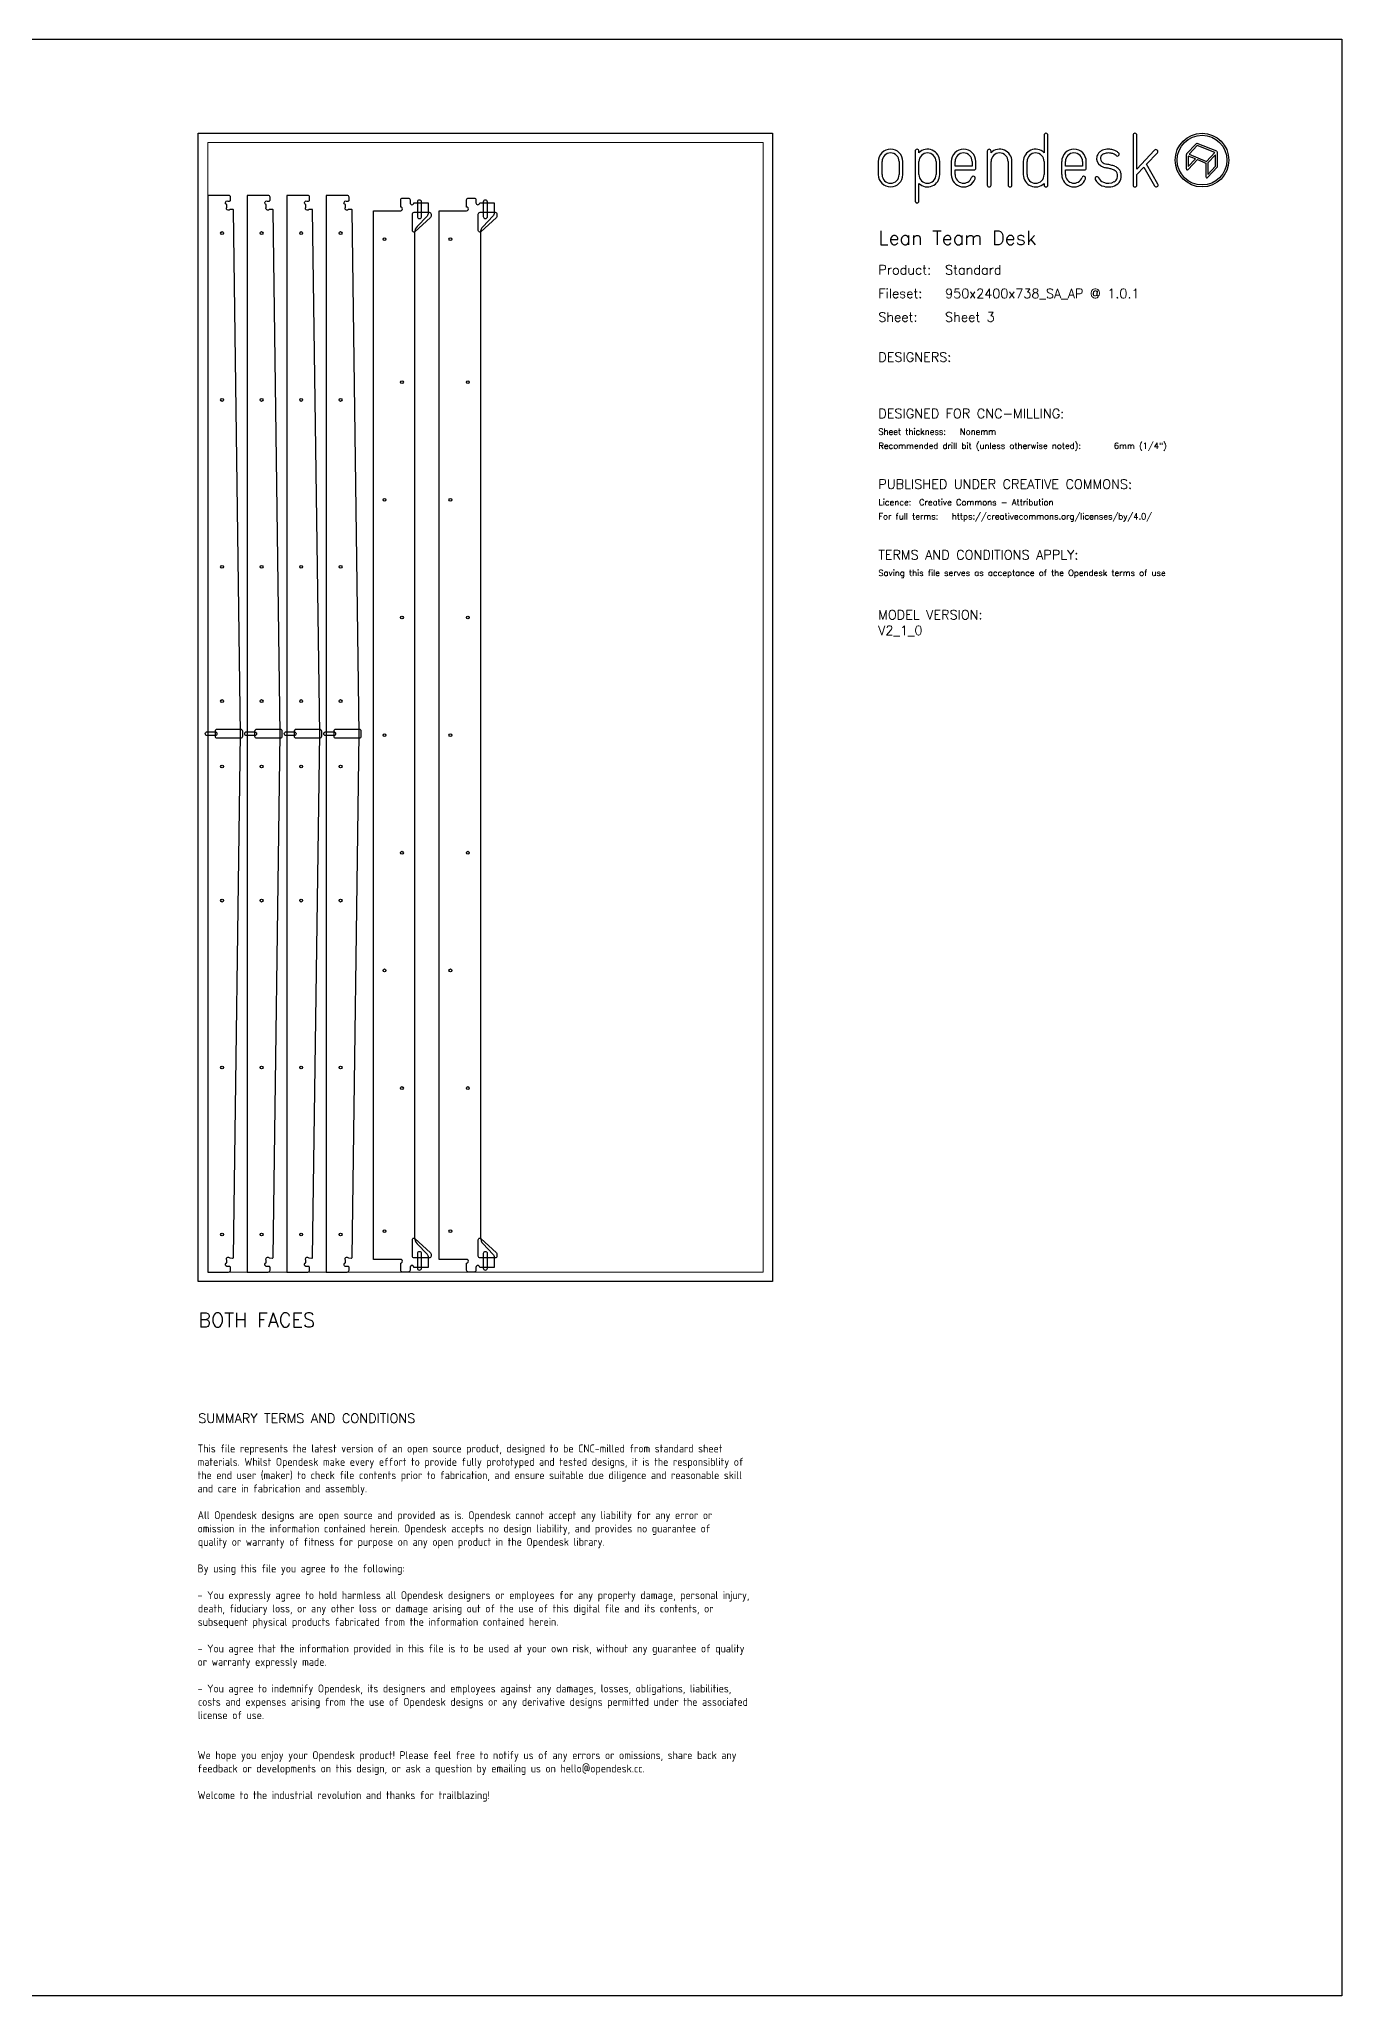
# Model space of a CAD drawing. Header units: millimetres. Extents: x -300 to 5880, y -300 to 4158.
# Drawn here: x 3112 to 5880, y 0 to 4158 of the extents above; entities that cross this region are included whole.
import ezdxf
from ezdxf.enums import TextEntityAlignment as Align

# ---------------------------------------------------------------- set-up
doc = ezdxf.new("R2010")
doc.units = ezdxf.units.MM
doc.layers.add('00-NOPRINT_TEXT', color=7, linetype='Continuous', lineweight=25)
doc.layers.add('00_NOPRINT_TOLERANCE', color=7, linetype='Continuous', lineweight=5)
for name, color, linetype, lineweight, true_color in [('BOARD_$TH-NOMINAL', 3, 'Continuous', 30, 0x00ff00), ('TOP-CUT-OUTSIDE_18.000MM', 220, 'Continuous', 25, 0xff00d1), ('TOP-HOLE-6.000MM-DIAM_14.000MM', 220, 'Continuous', 25, 0xff00c7), ('TOP-POCKET-INSIDE_4.000MM', 160, 'Continuous', 25, 0x0026ff), ('TOP-POCKET-INSIDE_9.000MM', 60, 'Continuous', 25, 0xb0ff00)]:
    doc.layers.add(name, color=color, linetype=linetype, lineweight=lineweight, true_color=true_color)
doc.styles.add('OD-ISOCP-17_221', font='isocp.shx')
doc.styles.add('OD-ISOCP-17_222', font='isocp.shx')
doc.styles.add('OD-ISOCP-17_223', font='isocp.shx')
doc.styles.add('OD-ISOCP-17_224', font='isocp.shx')
doc.styles.add('OD-ISOCP-17_225', font='isocp.shx')
doc.styles.add('OD-ISOCP-17_226', font='isocp.shx')
doc.styles.add('OD-ISOCP-17_227', font='isocp.shx')
doc.styles.add('OD-ISOCP-17_228', font='isocp.shx')
doc.styles.add('OD-ISOCP-17_229', font='isocp.shx')
doc.styles.add('OD-ISOCP-17_230', font='isocp.shx')
doc.styles.add('OD-ISOCP-17_231', font='isocp.shx')
doc.styles.add('OD-ISOCP-17_232', font='isocp.shx')
doc.styles.add('OD-ISOCP-17_233', font='isocp.shx')
doc.styles.add('OD-ISOCP-17_234', font='isocp.shx')
doc.styles.add('OD-ISOCP-17_235', font='isocp.shx')
doc.styles.add('OD-ISOCP-17_236', font='isocp.shx')
doc.styles.add('OD-ISOCP-17_237', font='isocp.shx')
doc.styles.add('OD-ISOCP-17_238', font='isocp.shx')
doc.styles.add('OD-ISOCP-17_239', font='isocp.shx')
doc.styles.add('OD-SIMPLEX-13_86', font='simplex.shx')
doc.styles.add('OD-SIMPLEX-20_82', font='simplex.shx')
doc.styles.add('OD-SIMPLEX-20_86', font='simplex.shx')
doc.styles.add('OD-SIMPLEX-20_88', font='simplex.shx')
doc.styles.add('OD-SIMPLEX-30_83', font='simplex.shx')
doc.styles.add('OD-SIMPLEX-30_87', font='simplex.shx')

# ---------------------------------------------------------------- blocks, each defined once
blk = doc.blocks.new('Borders Opendesk_7')
at = {"layer": '00-NOPRINT_TEXT'}
for p, q in [((0, 4158), (5880, 4158)), ((5880, 4158), (5880, 0)), ((5247.4, 3954), (5247.4, 3916.7)), ((5255.3, 3848), (5255.3, 3954)), ((5436.4, 3954), (5436.4, 3848)), ((5444.4, 3881.9), (5444.4, 3954)), ((4973.4, 3920.1), (4973.4, 3814.1)), ((4981.3, 3916.7), (4981.3, 3920.1)), ((5126.6, 3920.1), (5126.6, 3848)), ((5134.5, 3916.7), (5134.5, 3920.1)), ((5482.1, 3922), (5444.4, 3881.9)), ((5464.8, 3892.1), (5487.9, 3916.6)), ((5549.5, 3912.6), (5549.5, 3882.2)), ((5570.5, 3935.8), (5550.1, 3914)), ((5553.7, 3909.6), (5553.7, 3887.4)), ((5568.8, 3903.5), (5553.7, 3909.6)), ((5572.6, 3931.9), (5555.2, 3913.4)), ((5555.2, 3913.4), (5592.6, 3898.3)), ((5610, 3916.9), (5572.6, 3931.9)), ((5614.4, 3919.6), (5572.8, 3936.3)), ((5592.6, 3898.3), (5610, 3916.9)), ((5611.5, 3912.4), (5595.2, 3895.1)), ((5611.5, 3888.1), (5611.5, 3912.4)), ((5615.7, 3887.3), (5615.7, 3917.6)), ((4895, 3898), (4895, 3870.1)), ((4902.9, 3870.1), (4902.9, 3898)), ((4939.3, 3898), (4939.3, 3870.1)), ((4947.3, 3870.1), (4947.3, 3898)), ((4981.3, 3870.1), (4981.3, 3898)), ((5017.7, 3898), (5017.7, 3870.1)), ((5025.6, 3870.1), (5025.6, 3898)), ((5050, 3898), (5050, 3870.1)), ((5058, 3888.1), (5058, 3898)), ((5094.4, 3888.1), (5058, 3888.1)), ((5058, 3870.1), (5058, 3880.1)), ((5058, 3880.1), (5098.3, 3880.1)), ((5094.4, 3898), (5094.4, 3888.1)), ((5102.3, 3884.1), (5102.3, 3898)), ((5134.5, 3848), (5134.5, 3898)), ((5170.9, 3898), (5170.9, 3848)), ((5178.9, 3848), (5178.9, 3898)), ((5203, 3898), (5203, 3870.1)), ((5211, 3870.1), (5211, 3898)), ((5247.4, 3898), (5247.4, 3870.1)), ((5284.6, 3898), (5284.6, 3870.1)), ((5292.6, 3888.1), (5292.6, 3898)), ((5329, 3888.1), (5292.6, 3888.1)), ((5292.6, 3870.1), (5292.6, 3880.1)), ((5292.6, 3880.1), (5332.9, 3880.1)), ((5329, 3898), (5329, 3888.1)), ((5336.9, 3884.1), (5336.9, 3898)), ((5444.4, 3870.4), (5459.1, 3886)), ((5444.4, 3848), (5444.4, 3870.4)), ((5459.1, 3886), (5482.1, 3846)), ((5489, 3850), (5464.8, 3892.1)), ((5553.1, 3880.8), (5572.9, 3901.9)), ((5553.7, 3887.4), (5568.8, 3903.5)), ((5572.9, 3901.9), (5591.1, 3894.5)), ((5591.1, 3894.5), (5591.1, 3865.5)), ((5594.7, 3864.1), (5615.1, 3885.8)), ((5595.2, 3895.1), (5595.2, 3870.7)), ((5595.2, 3870.7), (5611.5, 3888.1)), ((4981.3, 3814.1), (4981.3, 3851.4)), ((5247.4, 3851.4), (5247.4, 3848)), ((5880, 0), (0, 0))]:
    blk.add_line(p, q, dxfattribs=at)
for radius in [57, 52.9]:
    blk.add_circle((5582.9, 3901), radius, dxfattribs=at)
for centre, radius, start, end in [((5251.3, 3954), 3.97, 0, 180), ((5440.4, 3954), 3.97, 0, 180), ((4921.1, 3898), 26.1, 0, 180), ((4921.1, 3898), 18.2, 0, 180), ((4977.3, 3920.1), 3.97, 0, 180), ((4999.5, 3898), 26.1, 0, 134.1316), ((4999.5, 3898), 18.2, 0, 180), ((5076.2, 3898), 26.1, 0, 180), ((5076.2, 3898), 18.2, 0, 180), ((5130.6, 3920.1), 3.97, 0, 180), ((5152.7, 3898), 26.1, 0, 134.1316), ((5152.7, 3898), 18.2, 0, 180), ((5229.2, 3898), 26.1, 45.8684, 180), ((5229.2, 3898), 18.2, 0, 180), ((5310.8, 3898), 26.1, 0, 180), ((5310.8, 3898), 18.2, 0, 180), ((5377.2, 3904.5), 18.3, 167.0964, 235.8453), ((5375.9, 3904.8), 16.9, 150.5139, 167.0489), ((5377.5, 3903.4), 19, 138.9882, 149.267), ((5377.5, 3903.4), 19, 127.9168, 138.9882), ((5380.5, 3899.5), 24, 111.7012, 127.9168), ((5375.9, 3904.8), 8.99, 151.0519, 168.0238), ((5377.5, 3903.4), 11.1, 138.9882, 148.8091), ((5377.5, 3903.4), 11.1, 127.9168, 138.9882), ((5380.5, 3899.5), 16, 111.7012, 127.9168), ((5383.5, 3891.9), 32.1, 90, 111.7012), ((5383.5, 3891.9), 24.2, 90, 111.7012), ((5383.5, 3878.8), 45.3, 80.7104, 90), ((5383.5, 3878.8), 37.3, 80.7104, 90), ((5385.9, 3893.2), 22.7, 71.5035, 80.7104), ((5385.9, 3893.2), 30.7, 71.5035, 80.7104), ((5387.1, 3896.7), 19, 61.0356, 71.5035), ((5387.1, 3896.7), 26.9, 61.0356, 71.5035), ((5387.1, 3896.7), 19, 46.7983, 61.0356), ((5387.1, 3896.7), 26.9, 46.7983, 61.0356), ((5402.8, 3913.5), 3.97, 226.7983, 46.7983), ((5485, 3919.3), 3.97, 316.7135, 136.7135), ((5551.6, 3912.6), 2.06, 136.7696, 180), ((5572, 3934.4), 2.06, 68.0714, 136.7696), ((5613.6, 3917.6), 2.06, 0, 68.0714), ((4921.1, 3870.1), 26.1, 180, 0), ((4921.1, 3870.1), 18.2, 180, 0), ((4999.5, 3870.1), 18.2, 180, 0), ((4999.5, 3870.1), 26.1, 225.8684, 0), ((5076.2, 3870.1), 26.1, 180, 340.0258), ((5076.2, 3870.1), 18.2, 180, 340.0258), ((5098.3, 3884.1), 3.97, 270, 0), ((5229.2, 3870.1), 26.1, 180, 314.1316), ((5229.2, 3870.1), 18.2, 180, 0), ((5310.8, 3870.1), 26.1, 180, 340.0258), ((5310.8, 3870.1), 18.2, 180, 340.0258), ((5332.9, 3884.1), 3.97, 270, 0), ((5377.2, 3904.5), 10.3, 167.9603, 235.8613), ((5382, 3911.6), 26.9, 235.8511, 248.0912), ((5382, 3911.6), 18.9, 235.8511, 248.0912), ((5388.7, 3928.4), 44.9, 248.0912, 257.5385), ((5388.7, 3928.4), 37, 248.0912, 257.5385), ((5300, 3526.6), 366.5, 76.1947, 77.5385), ((5300, 3526.6), 374.5, 76.1947, 77.5385), ((5372.7, 3822.5), 61.9, 69.1442, 76.1947), ((5372.7, 3822.5), 69.8, 69.1442, 76.1947), ((5389.5, 3866.6), 14.6, 38.9291, 69.1442), ((5389.5, 3866.6), 22.5, 38.9291, 69.1442), ((5393.9, 3870.2), 8.99, 17.5834, 38.9291), ((5385.6, 3867.6), 17.6, 343.8033, 17.5834), ((5393.9, 3870.2), 16.9, 17.5834, 38.9291), ((5385.6, 3867.6), 25.5, 343.8033, 17.5834), ((5551.6, 3882.2), 2.06, 180, 316.7696), ((5613.6, 3887.3), 2.06, 316.7696, 0), ((5097, 3862.6), 3.97, 340.0258, 160.0258), ((5130.6, 3848), 3.97, 180, 0), ((5174.9, 3848), 3.97, 180, 0), ((5251.3, 3848), 3.97, 180, 0), ((5331.6, 3862.6), 3.97, 340.0258, 160.0258), ((5359.7, 3861.7), 3.97, 24.786, 204.786), ((5380.2, 3871.2), 26.6, 204.786, 247.9544), ((5380.2, 3871.2), 18.7, 204.786, 247.9544), ((5383.5, 3879.3), 35.4, 247.9544, 298.2026), ((5383.5, 3879.3), 27.4, 247.9544, 298.2026), ((5390.6, 3866.1), 12.5, 298.2026, 343.8033), ((5390.6, 3866.1), 20.4, 298.2026, 343.8033), ((5440.4, 3848), 3.97, 180, 0), ((5485.5, 3848), 3.97, 209.8417, 29.8417), ((5593.2, 3865.5), 2.06, 180, 316.7696), ((4977.3, 3814.1), 3.97, 180, 0)]:
    blk.add_arc(centre, radius, start, end, dxfattribs=at)
at = {"layer": '00_NOPRINT_TOLERANCE', "ltscale": 0.379202}
for p, q in [((3450, 3958), (4670, 3958)), ((3450, 1518), (3450, 3958)), ((4670, 3958), (4670, 1518)), ((4670, 1518), (3450, 1518))]:
    blk.add_line(p, q, dxfattribs=at)
at = {"layer": '00_NOPRINT_TOLERANCE', "ltscale": 0.380876}
for p, q in [((3470, 3938), (4650, 3938)), ((4650, 1538), (3470, 1538))]:
    blk.add_line(p, q, dxfattribs=at)
at = {"layer": '00_NOPRINT_TOLERANCE', "ltscale": 0.380023}
for p, q in [((3470, 1538), (3470, 3938)), ((4650, 3938), (4650, 1538))]:
    blk.add_line(p, q, dxfattribs=at)
at = {"layer": 'BOARD_$TH-NOMINAL'}
for p, q in [((3450, 3958), (4670, 3958)), ((3450, 1518), (3450, 3958)), ((4670, 3958), (4670, 1518)), ((4670, 1518), (3450, 1518))]:
    blk.add_line(p, q, dxfattribs=at)
at = {"layer": '00-NOPRINT_TEXT'}
for s, height, style, p in [('Lean Team Desk', 30, 'OD-SIMPLEX-30_83', (4895, 3720.9)), ('Product:', 20, 'OD-SIMPLEX-20_82', (4895, 3657.9)), ('Standard', 20, 'OD-SIMPLEX-20_82', (5036.9, 3657.9)), ('Fileset:', 20, 'OD-SIMPLEX-20_82', (4895, 3607.7)), ('950x2400x738_SA_AP @ 1.0.1', 20, 'OD-SIMPLEX-20_82', (5036.9, 3607.6)), ('Sheet:', 20, 'OD-SIMPLEX-20_82', (4895, 3557.4)), ('Sheet 3', 20, 'OD-SIMPLEX-20_82', (5036.9, 3557.5)), ('DESIGNERS:', 20, 'OD-SIMPLEX-20_82', (4895, 3472.4)), ('DESIGNED FOR CNC-MILLING:', 20, 'OD-SIMPLEX-20_82', (4895, 3352.4)), ('Sheet thickness:', 13, 'OD-SIMPLEX-13_86', (4895, 3317.4)), ('Nonemm', 13, 'OD-SIMPLEX-13_86', (5068.3, 3317.4)), ('Recommended drill bit (unless otherwise noted):', 13, 'OD-SIMPLEX-13_86', (4895, 3287.4)), ('6mm (1/4")', 13, 'OD-SIMPLEX-13_86', (5395.5, 3287.4)), ('PUBLISHED UNDER CREATIVE COMMONS:', 20, 'OD-SIMPLEX-20_82', (4895, 3202.4)), ('Licence:', 13, 'OD-SIMPLEX-13_86', (4895, 3167.4)), ('Creative Commons - Attribution', 13, 'OD-SIMPLEX-13_86', (4981.5, 3167.4)), ('For full terms:', 13, 'OD-SIMPLEX-13_86', (4895, 3137.4)), ('https://creativecommons.org/licenses/by/4.0/', 13, 'OD-SIMPLEX-13_86', (5051.1, 3137.4)), ('TERMS AND CONDITIONS APPLY:', 20, 'OD-SIMPLEX-20_82', (4895, 3052.3)), ('Saving this file serves as acceptance of the Opendesk terms of use ', 13, 'OD-SIMPLEX-13_86', (4895, 3017.3))]:
    blk.add_text(s, height=height, dxfattribs=dict(at, style=style)).set_placement(p)
at = {"layer": '00-NOPRINT_TEXT', "color": 7}
for s, height, style, p in [('BOTH FACES', 30, 'OD-SIMPLEX-30_87', (3450, 1451.3)), ('SUMMARY TERMS AND CONDITIONS', 20, 'OD-SIMPLEX-20_86', (3450, 1237.4))]:
    blk.add_text(s, height=height, dxfattribs=dict(at, style=style)).set_placement(p, align=Align.TOP_LEFT)
for s, style, p in [('This file represents the latest version of an open source product, designed to be CNC-milled from standard sheet', 'OD-ISOCP-17_221', (3448.5, 1154.7)), ('materials. Whilst Opendesk make every effort to provide fully prototyped and tested designs, it is the responsiblity of', 'OD-ISOCP-17_222', (3448.5, 1126.3)), ('the end user (maker) to check file contents prior to fabrication, and ensure suitable due diligence and reasonable skill', 'OD-ISOCP-17_223', (3448.5, 1098)), ('and care in fabrication and assembly.', 'OD-ISOCP-17_224', (3448.5, 1069.7)), ('All Opendesk designs are open source and provided as is. Opendesk cannot accept any liability for any error or', 'OD-ISOCP-17_225', (3448.5, 1013)), ('omission in the information contained herein. Opendesk accepts no design liability, and provides no guarantee of', 'OD-ISOCP-17_226', (3448.5, 984.7)), ('quality or warranty of fitness for purpose on any open product in the Opendesk library.', 'OD-ISOCP-17_227', (3449.1, 956.3)), ('By using this file you agree to the following:', 'OD-ISOCP-17_228', (3448.5, 899.7)), ('- You expressly agree to hold harmless all Opendesk designers or employees for any property damage, personal injury,', 'OD-ISOCP-17_229', (3448.5, 843)), ('death, fiduciary loss, or any other loss or damage arising out of the use of this digital file and its contents, or', 'OD-ISOCP-17_230', (3449.1, 814.7)), ('subsequent physical products fabricated from the information contained herein.', 'OD-ISOCP-17_231', (3449, 786.3)), ('- You agree that the information provided in this file is to be used at your own risk, without any guarantee of quality', 'OD-ISOCP-17_232', (3448.5, 729.7)), ('or warranty expressly made.', 'OD-ISOCP-17_233', (3448.5, 701.3)), ('- You agree to indemnify Opendesk, its designers and employees against any damages, losses, obligations, liabilities,', 'OD-ISOCP-17_234', (3448.5, 644.7)), ('costs and expenses arising from the use of Opendesk designs or any derivative designs permitted under the associated', 'OD-ISOCP-17_235', (3449.1, 616.3)), ('license of use.', 'OD-ISOCP-17_236', (3448.8, 588)), ('We hope you enjoy your Opendesk product! Please feel free to notify us of any errors or omissions, share back any', 'OD-ISOCP-17_237', (3448.5, 503)), ('feedback or developments on this design, or ask a question by emailing us on hello@opendesk.cc.', 'OD-ISOCP-17_238', (3448.5, 474.7)), ('Welcome to the industrial revolution and thanks for trailblazing!', 'OD-ISOCP-17_239', (3448.5, 418))]:
    blk.add_text(s, height=17, dxfattribs=dict(at, style=style)).set_placement(p)

msp = doc.modelspace()

# ---------------------------------------------------------------- linework, layer by layer
at = {"layer": 'TOP-CUT-OUTSIDE_18.000MM'}
for points in [[(3510.5, 3806.3, -1), (3512.5, 3814), (3516.5, 3814, 0.414214), (3518.5, 3816), (3518.5, 3822, 0.414214), (3514.5, 3826), (3470, 3826), (3470, 1538), (3514.5, 1538, 0.414214), (3518.5, 1542), (3518.5, 1548, 0.414214), (3516.5, 1550), (3512.5, 1550, -1), (3510.5, 1557.7), (3510.5, 1563.3, -1), (3516.9, 1568), (3523, 1567.7, 0.423026), (3525, 1569.7), (3540, 2682), (3525, 3794.3, 0.423026), (3523, 3796.3), (3516.9, 3796, -1), (3510.5, 3800.7), (3510.5, 3806.3)], [(3594.5, 3806.3, -1), (3596.5, 3814), (3600.5, 3814, 0.414214), (3602.5, 3816), (3602.5, 3822, 0.414214), (3598.5, 3826), (3554, 3826), (3554, 1538), (3598.5, 1538, 0.414214), (3602.5, 1542), (3602.5, 1548, 0.414214), (3600.5, 1550), (3596.5, 1550, -1), (3594.5, 1557.7), (3594.5, 1563.3, -1), (3600.9, 1568), (3607, 1567.7, 0.423026), (3609, 1569.7), (3624, 2682), (3609, 3794.3, 0.423026), (3607, 3796.3), (3600.9, 3796, -1), (3594.5, 3800.7), (3594.5, 3806.3)], [(3678.5, 3806.3, -1), (3680.5, 3814), (3684.5, 3814, 0.414214), (3686.5, 3816), (3686.5, 3822, 0.414214), (3682.5, 3826), (3638, 3826), (3638, 1538), (3682.5, 1538, 0.414214), (3686.5, 1542), (3686.5, 1548, 0.414214), (3684.5, 1550), (3680.5, 1550, -1), (3678.5, 1557.7), (3678.5, 1563.3, -1), (3684.9, 1568), (3691, 1567.7, 0.423026), (3693, 1569.7), (3708, 2682), (3693, 3794.3, 0.423026), (3691, 3796.3), (3684.9, 3796, -1), (3678.5, 3800.7), (3678.5, 3806.3)], [(3762.5, 3806.3, -1), (3764.5, 3814), (3768.5, 3814, 0.414214), (3770.5, 3816), (3770.5, 3822, 0.414214), (3766.5, 3826), (3722, 3826), (3722, 1538), (3766.5, 1538, 0.414214), (3770.5, 1542), (3770.5, 1548, 0.414214), (3768.5, 1550), (3764.5, 1550, -1), (3762.5, 1557.7), (3762.5, 1563.3, -1), (3768.9, 1568), (3775, 1567.7, 0.423026), (3777, 1569.7), (3792, 2682), (3777, 3794.3, 0.423026), (3775, 3796.3), (3768.9, 3796, -1), (3762.5, 3800.7), (3762.5, 3806.3)], [(3909.7, 1611.8, 0.193362), (3915.2, 1598), (3936, 1576.3, -0.193299), (3938.8, 1569.4), (3938.8, 1567.2), (3938.8, 1548), (3908.1, 1548, 0.995959), (3900.1, 1548), (3900.1, 1542, -0.414218), (3896.1, 1538), (3884.1, 1538, -0.414214), (3880.1, 1542), (3880.1, 1557, 1.000202), (3880.1, 1565), (3822, 1565), (3822, 3793.2), (3880.1, 3793.2, 1.000003), (3880.1, 3801.2), (3880.1, 3810.2), (3880.1, 3816.2, -0.414237), (3884.1, 3820.2), (3896.1, 3820.2, -0.41419), (3900.1, 3816.2), (3900.1, 3810.2, 0.995954), (3908.1, 3810.2), (3938.8, 3810.2), (3938.8, 3791, -0.000836), (3938.8, 3790.9), (3938.8, 3788.8, -0.193299), (3936, 3781.9), (3915.2, 3760.2, 0.193362), (3909.6, 3746.4), (3909.6, 3723.8), (3909.6, 3723.8), (3909.7, 1634.4), (3909.7, 1611.8)], [(4049.7, 1611.8, 0.193362), (4055.2, 1598), (4076, 1576.3, -0.193299), (4078.8, 1569.4), (4078.8, 1567.2), (4078.8, 1548), (4048.1, 1548, 0.995959), (4040.1, 1548), (4040.1, 1542, -0.414218), (4036.1, 1538), (4024.1, 1538, -0.414214), (4020.1, 1542), (4020.1, 1557, 1.000202), (4020.1, 1565), (3962, 1565), (3962, 3793.2), (4020.1, 3793.2, 1.000003), (4020.1, 3801.2), (4020.1, 3810.2), (4020.1, 3816.2, -0.414237), (4024.1, 3820.2), (4036.1, 3820.2, -0.41419), (4040.1, 3816.2), (4040.1, 3810.2, 0.995954), (4048.1, 3810.2), (4078.8, 3810.2), (4078.8, 3791, -0.000836), (4078.8, 3790.9), (4078.8, 3788.8, -0.193299), (4076, 3781.9), (4055.2, 3760.2, 0.193362), (4049.6, 3746.4), (4049.6, 3723.8), (4049.6, 3723.8), (4049.7, 1634.4), (4049.7, 1611.8)]]:
    msp.add_lwpolyline(points, format="xyb", dxfattribs=at)
at = {"layer": 'TOP-HOLE-6.000MM-DIAM_14.000MM'}
for centre in [(3500.5, 3746), (3584.5, 3746), (3668.5, 3746), (3752.5, 3746), (3845.6, 3733.1), (3985.6, 3733.1), (3882.8, 3429.1), (4022.8, 3429.1), (3500.5, 3391.3), (3584.5, 3391.3), (3668.5, 3391.3), (3752.5, 3391.3), (3845.6, 3179.1), (3985.6, 3179.1), (3500.5, 3036.7), (3584.5, 3036.7), (3668.5, 3036.7), (3752.5, 3036.7), (3882.8, 2929.1), (4022.8, 2929.1), (3500.5, 2751.5), (3584.5, 2751.5), (3668.5, 2751.5), (3752.5, 2751.5), (3845.6, 2679.1), (3985.6, 2679.1), (3500.5, 2612.5), (3584.5, 2612.5), (3668.5, 2612.5), (3752.5, 2612.5), (3882.8, 2429.1), (4022.8, 2429.1), (3500.5, 2327.3), (3584.5, 2327.3), (3668.5, 2327.3), (3752.5, 2327.3), (3845.6, 2179.1), (3985.6, 2179.1), (3500.5, 1972.7), (3584.5, 1972.7), (3668.5, 1972.7), (3752.5, 1972.7), (3882.8, 1929.1), (4022.8, 1929.1), (3845.6, 1625.1), (3985.6, 1625.1), (3500.5, 1618), (3584.5, 1618), (3668.5, 1618), (3752.5, 1618)]:
    msp.add_circle(centre, 3, dxfattribs=at)
at = {"layer": 'TOP-POCKET-INSIDE_4.000MM'}
for points in [[(3915.5, 3811.6), (3915.5, 3780.9, 0.414214), (3919.5, 3776.9), (3920.5, 3776.9, 0.414214), (3924.5, 3780.9), (3924.5, 3811.6, 1), (3915.5, 3811.6)], [(4055.5, 3811.6), (4055.5, 3780.9, 0.414214), (4059.5, 3776.9), (4060.5, 3776.9, 0.414214), (4064.5, 3780.9), (4064.5, 3811.6, 1), (4055.5, 3811.6)], [(3485.7, 2678), (3468.7, 2678, -1), (3468.7, 2686), (3485.7, 2686, -1), (3485.7, 2678)], [(3569.7, 2678), (3552.7, 2678, -1), (3552.7, 2686), (3569.7, 2686, -1), (3569.7, 2678)], [(3653.7, 2678), (3636.7, 2678, -1), (3636.7, 2686), (3653.7, 2686, -1), (3653.7, 2678)], [(3737.7, 2678), (3720.7, 2678, -1), (3720.7, 2686), (3737.7, 2686, -1), (3737.7, 2678)], [(3924.5, 1546.6), (3924.5, 1577.3, 0.414214), (3920.5, 1581.3), (3919.5, 1581.3, 0.414214), (3915.5, 1577.3), (3915.5, 1546.6, 1), (3924.5, 1546.6)], [(4064.5, 1546.6), (4064.5, 1577.3, 0.414214), (4060.5, 1581.3), (4059.5, 1581.3, 0.414214), (4055.5, 1577.3), (4055.5, 1546.6, 1), (4064.5, 1546.6)]]:
    msp.add_lwpolyline(points, format="xyb", dxfattribs=at)
at = {"layer": 'TOP-POCKET-INSIDE_9.000MM'}
for points in [[(3944.7, 3782, -0.210868), (3943.4, 3779), (3910.2, 3748.7, -0.427397), (3905.8, 3749, -0.175443), (3904.9, 3751.6), (3904.9, 3786.2, -0.414214), (3908.9, 3790.2), (3940.7, 3790.2, -0.414214), (3944.7, 3786.2)], [(4084.7, 3782, -0.210868), (4083.4, 3779), (4050.2, 3748.7, -0.427397), (4045.8, 3749, -0.175443), (4044.9, 3751.6), (4044.9, 3786.2, -0.414214), (4048.9, 3790.2), (4080.7, 3790.2, -0.414214), (4084.7, 3786.2)], [(3944.7, 1576.2), (3944.7, 1572, -0.414214), (3940.7, 1568), (3908.9, 1568, -0.414214), (3904.9, 1572), (3904.9, 1606.6, -0.175443), (3905.8, 1609.2, -0.427397), (3910.2, 1609.5), (3943.4, 1579.2, -0.210868)], [(4084.7, 1576.2), (4084.7, 1572, -0.414214), (4080.7, 1568), (4048.9, 1568, -0.414214), (4044.9, 1572), (4044.9, 1606.6, -0.175443), (4045.8, 1609.2, -0.427397), (4050.2, 1609.5), (4083.4, 1579.2, -0.210868)]]:
    msp.add_lwpolyline(points, format="xyb", close=True, dxfattribs=at)
for points in [[(3485.7, 2687), (3485.7, 2677, 0.414214), (3489.7, 2673), (3540.4, 2673, 0.414214), (3544.4, 2677), (3544.4, 2687, 0.414214), (3540.4, 2691), (3489.7, 2691, 0.414214), (3485.7, 2687)], [(3569.7, 2687), (3569.7, 2677, 0.414214), (3573.7, 2673), (3624.4, 2673, 0.414214), (3628.4, 2677), (3628.4, 2687, 0.414214), (3624.4, 2691), (3573.7, 2691, 0.414214), (3569.7, 2687)], [(3653.7, 2687), (3653.7, 2677, 0.414214), (3657.7, 2673), (3708.4, 2673, 0.414214), (3712.4, 2677), (3712.4, 2687, 0.414214), (3708.4, 2691), (3657.7, 2691, 0.414214), (3653.7, 2687)], [(3737.7, 2687), (3737.7, 2677, 0.414214), (3741.7, 2673), (3792.4, 2673, 0.414214), (3796.4, 2677), (3796.4, 2687, 0.414214), (3792.4, 2691), (3741.7, 2691, 0.414214), (3737.7, 2687)]]:
    msp.add_lwpolyline(points, format="xyb", dxfattribs=at)

# ---------------------------------------------------------------- block references
msp.add_blockref('Borders Opendesk_7', (0, 0))

# ---------------------------------------------------------------- texts
at = {"insert": (4894.6, 2944.9), "char_height": 20, "width": 292.308, "attachment_point": 1, "style": 'OD-SIMPLEX-20_88'}
msp.add_mtext('MODEL VERSION:\\PV2_1_0', dxfattribs=at)

doc.saveas('drawing.dxf')
